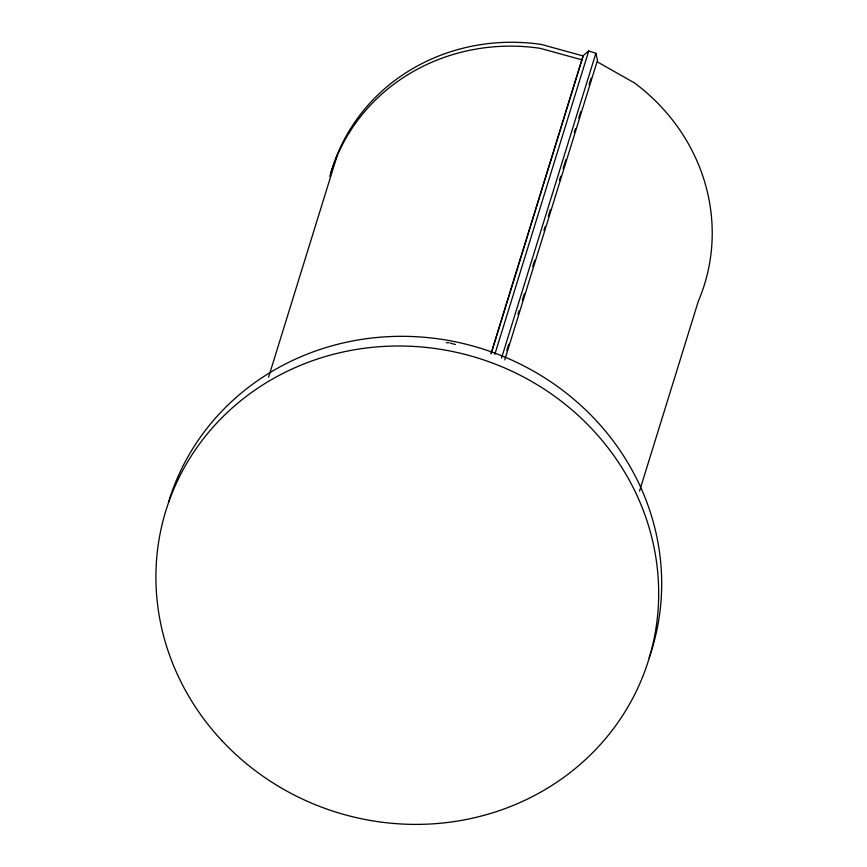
<?xml version="1.0" encoding="UTF-8"?>
<svg xmlns="http://www.w3.org/2000/svg" width="867" height="867" viewBox="0 0 867 867"><rect width="100%" height="100%" fill="white"/><g stroke="black" fill="none" stroke-linecap="round" stroke-linejoin="round"><path stroke-width="1.3" d="M268.597 377.112L336.949 156.288M490.885 353.866L583.22 55.553L588.747 50.936L595.878 53.31L597.493 60.311L504.746 359.913M491.383 353.021L583.22 55.553M494.808 354.408L588.747 50.936M501.538 358.082L595.878 53.31M506.762 350.571L508.756 344.123M517.957 314.418L519.149 310.538M522.346 300.21L524.351 293.75M532.739 266.635L534.744 260.176M543.934 230.481L545.137 226.601M548.334 216.273L550.328 209.814M559.529 180.108L560.732 176.239M563.127 168.491L565.923 159.452M574.322 132.326L575.515 128.457M578.712 118.129L580.717 111.67M589.105 84.554L591.11 78.095M639.543 491.09L698.314 301.261A194.956 183.544 17.2 0 0 634.503 82.95L597.461 61.958M446.288 342.682L448.954 342.736M583.328 55.997L541.29 44.423A194.956 183.544 17.2 0 0 330.63 173.801M582.125 59.877L540.098 48.303A194.956 183.544 17.2 0 0 329.807 176.38M450.244 343.094L455.403 344.513M168.566 502.058A252.644 237.861 17.2 0 1 484.057 349.368A252.644 237.861 17.2 0 1 649.123 657.89M221.811 740.537A252.644 237.861 17.2 0 0 646.988 665.043A252.644 237.861 17.2 0 0 353.097 350.008A252.644 237.861 17.2 0 0 221.811 740.537"/></g></svg>
